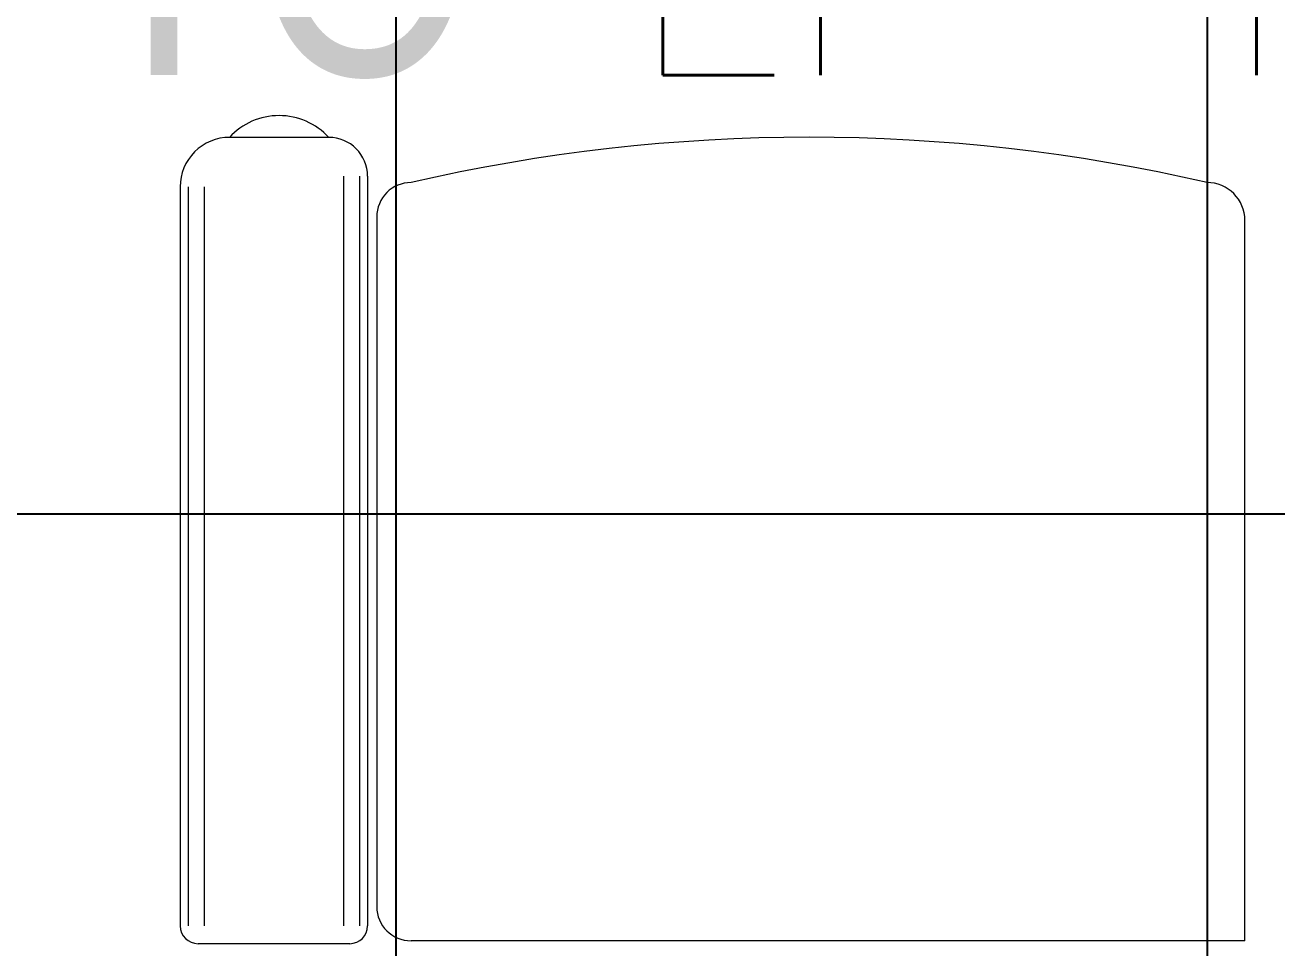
# Model space of a CAD drawing. Extents: x -12260 to 57327, y -29287 to 19916.
# Drawn here: x 4276 to 5202, y 6866 to 7548 of the extents above; entities that cross this region are included whole.
import ezdxf
from ezdxf import colors
from ezdxf.entities.mleader import LeaderData, LeaderLine
from ezdxf.math import Vec2, Vec3

# ---------------------------------------------------------------- set-up
doc = ezdxf.new("R2010")
doc.units = 0
doc.header["$LTSCALE"] = 0.25
doc.linetypes.add('DASHDOT', pattern=[25.4, 12.7, -6.35, 0, -6.35])
doc.layers.add('01-First Floor-FUR$0$FALSE CEILING', color=251, linetype='Continuous')
doc.layers.add('01-First Floor-FUR$0$TME-NON MEDICAL FURNITURE', color=242, linetype='Continuous')
for name, color, linetype, lineweight in [('01-First Floor-FUR$0$LOADING', 253, 'Continuous', 5), ('E-LITE-CIRC @ 100', 6, 'Continuous', 25), ('E-LITE-CLNG-CNDT', 6, 'DASHDOT', 35)]:
    doc.layers.add(name, color=color, linetype=linetype, lineweight=lineweight)
doc.styles.add('DC_SIMPLEX', font='SIMPLEX.shx', dxfattribs={"width": 0.7})

# ---------------------------------------------------------------- blocks, each defined once
blk = doc.blocks.new('01-First Floor-FUR$0$GF21008-P')
at = {"layer": '01-First Floor-FUR$0$LOADING'}
for p, q in [((0.02235, -0.20585), (0.02235, -0.73852)), ((0.02235, -0.20585), (0.63897, -0.20585)), ((0.68432, -0.20374), (0.79645, -0.20374)), ((0.67107, -0.77123), (0.67107, -0.21699)), ((0.67698, -0.77123), (0.67698, -0.21699)), ((0.6888, -0.77123), (0.6888, -0.21699)), ((0.79197, -0.76339), (0.79197, -0.21699)), ((0.80379, -0.76339), (0.80379, -0.21699)), ((0.8097, -0.76339), (0.8097, -0.21699)), ((0.66431, -0.74126), (0.66431, -0.23119)), ((0.69984, -0.8), (0.77309, -0.8))]:
    blk.add_line(p, q, dxfattribs=at)
for centre, radius, start, end in [((0.63897, -0.23119), 0.02534, 0, 90), ((0.68432, -0.21699), 0.01325, 90, 180), ((0.79645, -0.21699), 0.01325, 0, 90), ((0.05042, -0.73852), 0.02807, 180, 270), ((0.63897, -0.74126), 0.02534, 270, 0), ((0.3447, 0.51055), 1.31061, 257.02456, 282.97544), ((0.77309, -0.76339), 0.03661, 270, 0), ((0.69984, -0.77123), 0.02877, 180, 270), ((0.73653, -0.7662), 0.04989, 222.64618, 317.35382)]:
    blk.add_arc(centre, radius, start, end, dxfattribs=at)
blk = doc.blocks.new('01-First Floor-FUR')
at = {"layer": '01-First Floor-FUR$0$FALSE CEILING', "linetype": 'Continuous'}
for p, q in [((4550.4, 6586.89), (4550.4, 8609.15)), ((5150.4, 6586.89), (5150.4, 8609.15)), ((3350.4, 7186.89), (8296.44, 7186.89))]:
    blk.add_line(p, q, dxfattribs=at)
at = {"layer": '01-First Floor-FUR$0$TME-NON MEDICAL FURNITURE', "xscale": 1000, "yscale": 1000, "zscale": 1000, "rotation": 179.9999999998383}
blk.add_blockref('01-First Floor-FUR$0$GF21008-P', (5200.45, 6665.39, -0.1), dxfattribs=at)
blk = doc.blocks.new('ARR0W')
at = {"color": 45}
blk.add_ellipse((0, 0), major_axis=(0.4, 0), ratio=0.4, dxfattribs=at)
at = {"color": 45, "ltscale": 0.5}
blk.add_solid([(-1.4, 0.1667), (-0.4, 0), (-1.4, -0.1667)], dxfattribs=at)

msp = doc.modelspace()

# ---------------------------------------------------------------- block references
at = {"layer": 'E-LITE-CLNG-CNDT'}
msp.add_blockref('01-First Floor-FUR', (0, 0), dxfattribs=at)

# ---------------------------------------------------------------- leaders
at = {"layer": 'E-LITE-CIRC @ 100'}
ml = msp.add_multileader_mtext('Standard', dxfattribs=at)
ml.set_content('{\\Fdc_el_romans|c0;\\W0.8;TO\\Fromans|c0; \\Fsimplex|c0;LP-F1/S5}', color=256, style='DC_SIMPLEX')
ml.set_leader_properties()
ml.set_arrow_properties(name='ARR0W')
ml.build(insert=Vec2(0, 0))
ml.multileader.update_dxf_attribs({"dogleg_length": 200, "arrow_head_size": 140, "scale": 100})
ctx = ml.context
ctx.base_point, ctx.scale, ctx.char_height, ctx.arrow_head_size, ctx.landing_gap_size, ctx.plane_origin, ctx.plane_x_axis, ctx.plane_y_axis = Vec3(4066.79, 7578.07, -0.1), 100, 200, 140, 140, Vec3(23787.61, 3128.18, -0.1), Vec3(1, 0.000001, 0), Vec3(-0.000001, 1, 0)
ctx.text_align_type = 2
notes = []
notes.append((ctx, [(1, (1, 1, 0), (6093.67, 7578.07, -0.1), (-1, -0.000001, 0), 108.79, [(0, [(6779.76, 6265.45, -0.1)], 0, [])])]))
ctx.mtext.insert, ctx.mtext.text_direction, ctx.mtext.rotation, ctx.mtext.alignment, ctx.mtext.flow_direction = Vec3(5844.88, 7711.41, -0.1), Vec3(1, 0.000001, 0), 0.000001, 3, 5
for ctx, leaders in notes:
    for number, flags, end, landing, length, lines in leaders:
        leader = LeaderData()
        leader.index, (leader.has_last_leader_line, leader.has_dogleg_vector, leader.attachment_direction) = number, flags
        leader.last_leader_point, leader.dogleg_vector, leader.dogleg_length = Vec3(end), Vec3(landing), length
        for number, points, colour, breaks in lines:
            line = LeaderLine()
            line.index, line.vertices, line.color, line.breaks = number, Vec3.list(points), colors.encode_raw_color(colour), breaks
            leader.lines.append(line)
        ctx.leaders.append(leader)

doc.saveas('drawing.dxf')
